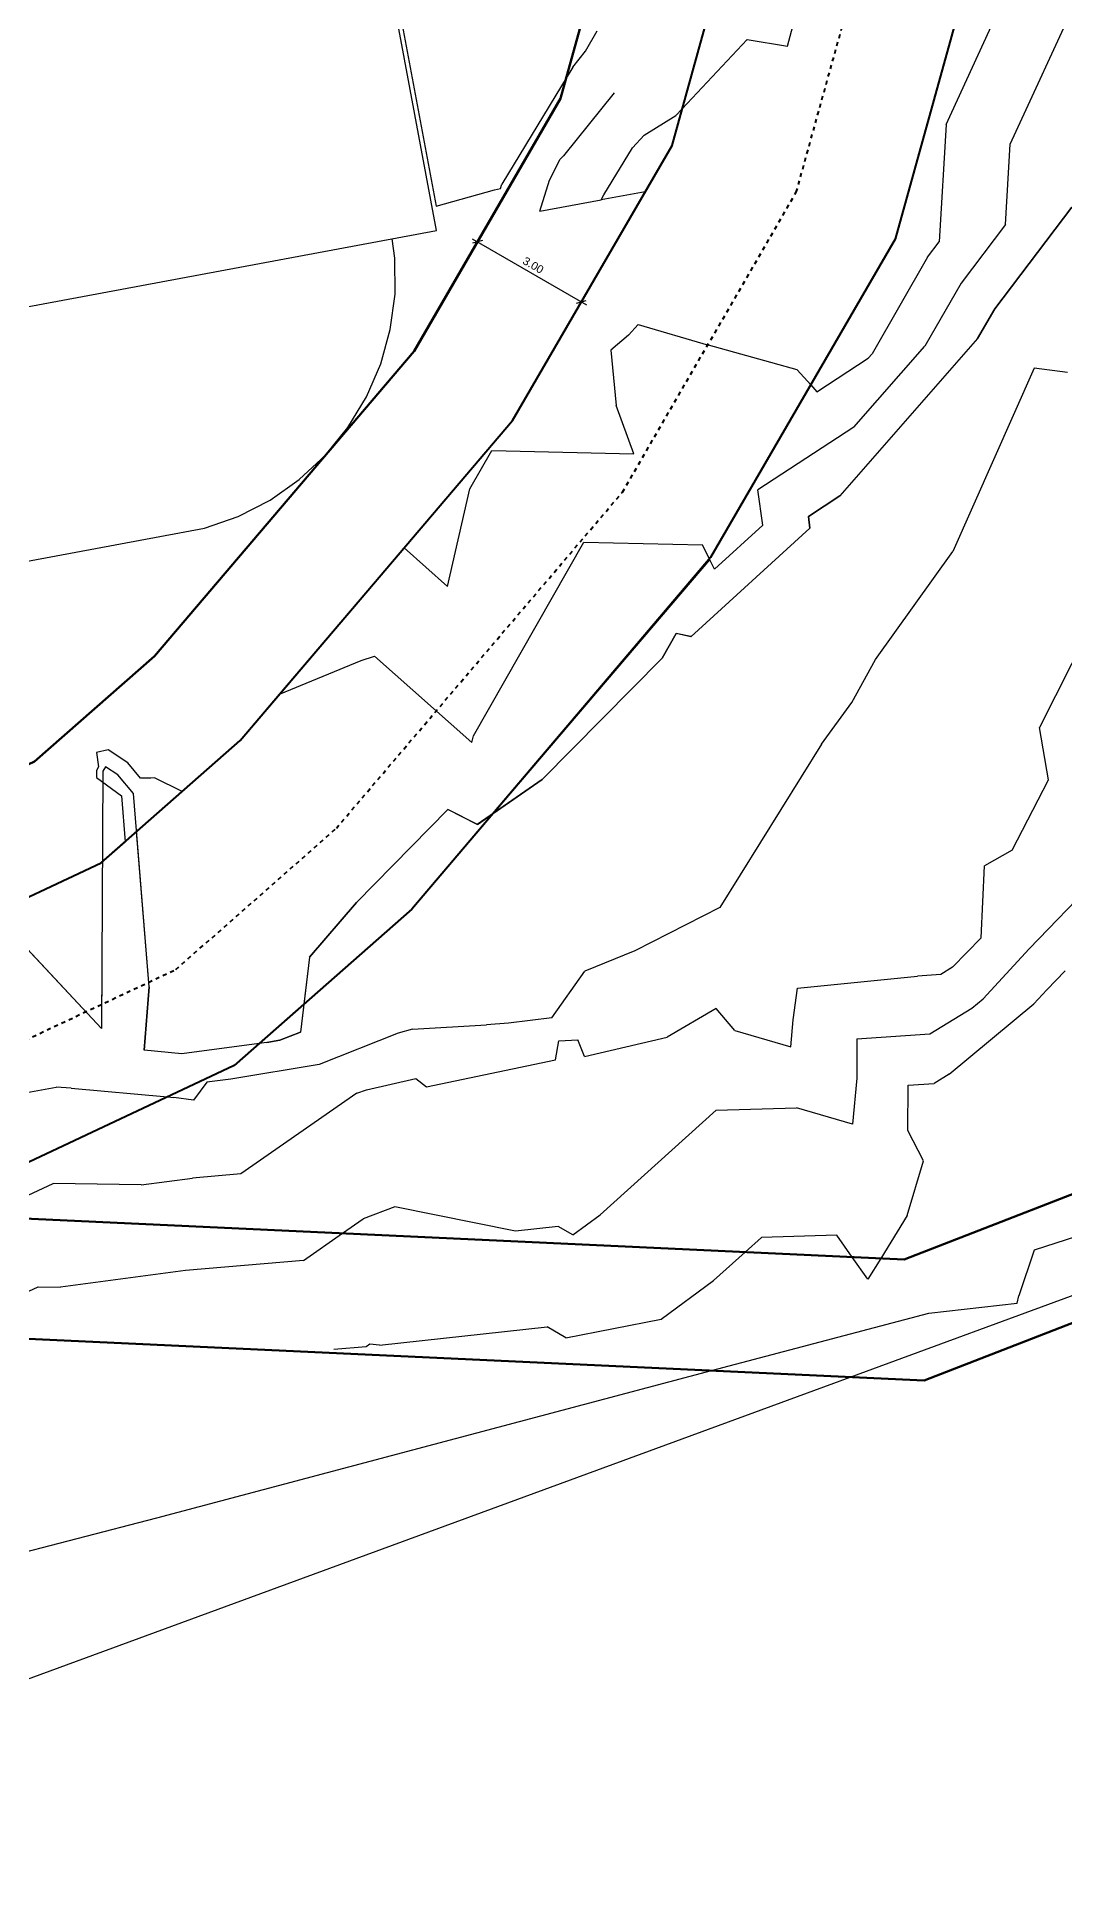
# Model space of a CAD drawing. Header units: metres. Extents: x 319894 to 3389272, y 120 to 6136017.
# Drawn here: x 320605.14 to 320630.81, y 3067798.08 to 3067844.19 of the extents above; entities that cross this region are included whole.
import ezdxf

# ---------------------------------------------------------------- set-up
doc = ezdxf.new("R2010")
doc.units = ezdxf.units.M
doc.header["$MEASUREMENT"] = 0
doc.linetypes.add('DASHDOT', pattern=[1, 0.5, -0.25, 0, -0.25])
doc.layers.get('Defpoints').update_dxf_attribs({"color": 254})
doc.layers.add('a_MUEBLE', color=255, linetype='Continuous', lineweight=5)
doc.layers.add('wall', color=4, linetype='Continuous', lineweight=30)
doc.layers.add('S-DIM', color=7, linetype='Continuous')
doc.styles.get("Standard").update_dxf_attribs({"font": 'arial.ttf'})
doc.dimstyles.get("Standard").update_dxf_attribs({"dimtxt": 0.2, "dimasz": 0.18, "dimexe": 0.2, "dimexo": 0.2, "dimgap": 0.09, "dimtad": 1, "dimzin": 0, "dimdsep": 46, "dimtxsty": 'Standard', "dimblk": 'OBLIQUE', "dimcen": 0.09, "dimdle": 0.15, "dimclrt": 7, "dimadec": 0, "dimazin": 0, "dimtfac": 1, "dimtofl": 0, "dimtmove": 0, "dimatfit": 3, "dimfxl": 0.3, "dimfxlon": 1, "dimtfillclr": 2, "dimtolj": 1, "dimtzin": 0, "dimarcsym": 0})

# ---------------------------------------------------------------- blocks, each defined once
blk = doc.blocks.new('DFGDF')
at = {"color": 252, "true_color": 0x939598}
for p, q in [((320402.267, 3067941.959), (320404.012, 3067948.546)), ((320401.5, 3067947.126), (320399.637, 3067940.399)), ((320404.959, 3067937.136), (320407.333, 3067945.705)), ((320406.231, 3067940.007), (320408.951, 3067945.917)), ((320407.835, 3067939.513), (320409.697, 3067943.56)), ((320392.616, 3067942.627), (320393.486, 3067937.965)), ((320397.224, 3067941.833), (320397.515, 3067942.346)), ((320399.637, 3067940.399), (320401.263, 3067942.126)), ((320401.263, 3067942.126), (320402.267, 3067941.959)), ((320396.901, 3067941.433), (320397.224, 3067941.833)), ((320396.901, 3067941.433), (320395.129, 3067938.512)), ((320397.937, 3067940.794), (320396.669, 3067939.222)), ((320398.69, 3067939.74), (320399.474, 3067940.226)), ((320399.637, 3067940.399), (320399.382, 3067939.479)), ((320399.474, 3067940.226), (320399.637, 3067940.399)), ((320398.398, 3067939.421), (320398.69, 3067939.74)), ((320406.231, 3067940.007), (320406.059, 3067937.071)), ((320397.678, 3067938.244), (320398.398, 3067939.421)), ((320398.713, 3067938.324), (320399.382, 3067939.479)), ((320407.717, 3067937.502), (320407.835, 3067939.513)), ((320396.317, 3067938.616), (320396.59, 3067939.141)), ((320396.59, 3067939.141), (320396.669, 3067939.222)), ((320393.486, 3067937.965), (320394.95, 3067938.371)), ((320394.95, 3067938.371), (320395.096, 3067938.403)), ((320395.096, 3067938.403), (320395.129, 3067938.512)), ((320398.713, 3067938.324), (320395.395, 3067932.601)), ((320396.082, 3067937.834), (320396.317, 3067938.616)), ((320398.713, 3067938.324), (320397.611, 3067938.119)), ((320396.082, 3067937.834), (320397.611, 3067938.119)), ((320397.611, 3067938.119), (320397.678, 3067938.244)), ((320407.449, 3067935.399), (320409.374, 3067937.934)), ((320407.717, 3067937.502), (320406.606, 3067936.041)), ((320404.959, 3067937.136), (320402.848, 3067933.494)), ((320405.764, 3067936.684), (320406.059, 3067937.071)), ((320405.764, 3067936.684), (320404.384, 3067934.273)), ((320406.606, 3067936.041), (320405.702, 3067934.462)), ((320407.02, 3067934.651), (320407.449, 3067935.399)), ((320398.292, 3067934.736), (320397.856, 3067934.359)), ((320398.292, 3067934.736), (320398.538, 3067935.006)), ((320398.538, 3067935.006), (320400.294, 3067934.484)), ((320397.856, 3067934.359), (320397.987, 3067932.977)), ((320402.513, 3067933.868), (320400.294, 3067934.484)), ((320403.928, 3067932.439), (320405.702, 3067934.462)), ((320404.283, 3067934.158), (320404.384, 3067934.273)), ((320402.513, 3067933.868), (320402.848, 3067933.494)), ((320403.003, 3067933.321), (320404.283, 3067934.158)), ((320408.433, 3067933.909), (320406.402, 3067929.331)), ((320409.266, 3067933.8), (320408.433, 3067933.909)), ((320400.321, 3067929.134), (320402.848, 3067933.494)), ((320402.848, 3067933.494), (320403.003, 3067933.321)), ((320398.429, 3067931.77), (320397.987, 3067932.977)), ((320392.688, 3067929.419), (320395.395, 3067932.601)), ((320403.928, 3067932.439), (320401.531, 3067930.872)), ((320394.331, 3067930.897), (320394.877, 3067931.854)), ((320394.877, 3067931.854), (320398.429, 3067931.77)), ((320393.774, 3067928.455), (320394.331, 3067930.897)), ((320401.651, 3067929.984), (320401.531, 3067930.872)), ((320402.79, 3067930.207), (320403.574, 3067930.719)), ((320402.829, 3067929.916), (320402.79, 3067930.207)), ((320394.421, 3067924.718), (320397.182, 3067929.565)), ((320397.182, 3067929.565), (320400.14, 3067929.495)), ((320401.651, 3067929.984), (320400.446, 3067928.885)), ((320389.576, 3067925.761), (320392.688, 3067929.419)), ((320392.688, 3067929.419), (320393.774, 3067928.455)), ((320400.315, 3067929.124), (320394.915, 3067922.777)), ((320400.321, 3067929.134), (320400.14, 3067929.495)), ((320400.321, 3067929.134), (320400.315, 3067929.124)), ((320400.446, 3067928.885), (320400.321, 3067929.134)), ((320404.471, 3067926.626), (320406.402, 3067929.331)), ((320410.168, 3067928.097), (320408.562, 3067924.928)), ((320399.138, 3067926.662), (320399.488, 3067927.276)), ((320399.853, 3067927.2), (320399.488, 3067927.276)), ((320389.576, 3067925.761), (320391.61, 3067926.606)), ((320391.61, 3067926.606), (320391.946, 3067926.716)), ((320391.946, 3067926.716), (320394.383, 3067924.552)), ((320396.135, 3067923.629), (320399.138, 3067926.662)), ((320403.874, 3067925.552), (320404.471, 3067926.626)), ((320388.594, 3067924.607), (320389.576, 3067925.761)), ((320403.116, 3067924.512), (320403.874, 3067925.552)), ((320387.142, 3067923.329), (320388.594, 3067924.607)), ((320394.383, 3067924.552), (320394.421, 3067924.718)), ((320403.116, 3067924.512), (320400.58, 3067920.425)), ((320408.794, 3067923.619), (320408.562, 3067924.928)), ((320385.291, 3067924.367), (320384.998, 3067924.303)), ((320384.998, 3067924.303), (320385.05, 3067923.943)), ((320385.779, 3067924.049), (320385.291, 3067924.367)), ((320386.1, 3067923.665), (320385.779, 3067924.049)), ((320384.998, 3067923.852), (320384.997, 3067923.682)), ((320384.997, 3067923.682), (320385.623, 3067923.224)), ((320385.05, 3067923.943), (320384.998, 3067923.852)), ((320386.36, 3067923.662), (320386.1, 3067923.665)), ((320386.446, 3067923.669), (320386.36, 3067923.662)), ((320387.142, 3067923.329), (320386.446, 3067923.669)), ((320394.915, 3067922.777), (320396.135, 3067923.629)), ((320407.885, 3067921.863), (320408.794, 3067923.619)), ((320385.623, 3067923.224), (320385.717, 3067922.074)), ((320387.142, 3067923.329), (320386.002, 3067922.325)), ((320391.497, 3067920.556), (320393.782, 3067922.877)), ((320394.915, 3067922.777), (320392.883, 3067920.389)), ((320394.518, 3067922.5), (320393.782, 3067922.877)), ((320394.518, 3067922.5), (320394.915, 3067922.777)), ((320385.717, 3067922.074), (320386.002, 3067922.325)), ((320386.317, 3067918.443), (320386.002, 3067922.325)), ((320385.114, 3067921.544), (320385.717, 3067922.074)), ((320407.885, 3067921.863), (320407.192, 3067921.468)), ((320385.114, 3067921.544), (320383.321, 3067920.701)), ((320407.104, 3067919.667), (320407.192, 3067921.468)), ((320409.962, 3067921.114), (320408.31, 3067919.397)), ((320390.183, 3067918.012), (320392.883, 3067920.389)), ((320390.323, 3067919.189), (320391.497, 3067920.556)), ((320400.58, 3067920.425), (320398.45, 3067919.342)), ((320382.431, 3067920.283), (320385.127, 3067917.403)), ((320406.391, 3067918.934), (320407.104, 3067919.667)), ((320385.136, 3067919.092), (320385.127, 3067917.403)), ((320390.323, 3067919.189), (320390.183, 3067918.012)), ((320398.45, 3067919.342), (320397.203, 3067918.839)), ((320408.31, 3067919.397), (320407.155, 3067918.144)), ((320396.38, 3067917.669), (320397.203, 3067918.839)), ((320402.517, 3067918.411), (320405.516, 3067918.713)), ((320406.101, 3067918.755), (320405.516, 3067918.713)), ((320406.391, 3067918.934), (320406.101, 3067918.755)), ((320408.745, 3067918.37), (320409.206, 3067918.848)), ((320386.317, 3067918.443), (320386.193, 3067916.862)), ((320402.411, 3067917.62), (320402.517, 3067918.411)), ((320406.879, 3067917.915), (320407.155, 3067918.144)), ((320408.424, 3067918.021), (320408.745, 3067918.37)), ((320390.183, 3067918.012), (320389.067, 3067917.03)), ((320390.183, 3067918.012), (320390.099, 3067917.313)), ((320396.38, 3067917.669), (320395.296, 3067917.54)), ((320400.482, 3067917.901), (320399.264, 3067917.191)), ((320400.953, 3067917.357), (320400.482, 3067917.901)), ((320402.35, 3067916.943), (320402.411, 3067917.62)), ((320405.827, 3067917.267), (320406.879, 3067917.915)), ((320406.309, 3067916.262), (320408.424, 3067918.021)), ((320389.253, 3067917.055), (320389.584, 3067917.11)), ((320389.584, 3067917.11), (320390.099, 3067917.313)), ((320392.538, 3067917.284), (320390.563, 3067916.505)), ((320392.898, 3067917.387), (320392.538, 3067917.284)), ((320392.898, 3067917.387), (320394.747, 3067917.493)), ((320395.296, 3067917.54), (320394.747, 3067917.493)), ((320396.555, 3067917.093), (320397.028, 3067917.119)), ((320397.193, 3067916.703), (320397.028, 3067917.119)), ((320397.193, 3067916.703), (320399.264, 3067917.191)), ((320400.953, 3067917.357), (320402.35, 3067916.943)), ((320404.003, 3067917.148), (320404, 3067916.165)), ((320404.003, 3067917.148), (320405.827, 3067917.267)), ((320387.133, 3067916.77), (320386.193, 3067916.862)), ((320389.067, 3067917.03), (320387.133, 3067916.77)), ((320389.067, 3067917.03), (320388.438, 3067916.477)), ((320389.253, 3067917.055), (320389.067, 3067917.03)), ((320396.474, 3067916.617), (320396.555, 3067917.093)), ((320388.438, 3067916.477), (320386.775, 3067915.695)), ((320390.563, 3067916.505), (320388.353, 3067916.138)), ((320393.243, 3067915.947), (320396.474, 3067916.617)), ((320406.309, 3067916.262), (320405.933, 3067916.031)), ((320382.108, 3067915.601), (320383.993, 3067915.935)), ((320384.369, 3067915.916), (320383.993, 3067915.935)), ((320384.369, 3067915.916), (320386.775, 3067915.695)), ((320387.759, 3067916.058), (320387.421, 3067915.613)), ((320388.353, 3067916.138), (320387.759, 3067916.058)), ((320391.505, 3067915.783), (320388.605, 3067913.769)), ((320391.505, 3067915.783), (320391.748, 3067915.874)), ((320391.748, 3067915.874), (320392.977, 3067916.152)), ((320392.977, 3067916.152), (320393.243, 3067915.947)), ((320404, 3067916.165), (320403.896, 3067915.009)), ((320405.279, 3067914.85), (320405.282, 3067915.989)), ((320405.282, 3067915.989), (320405.933, 3067916.031)), ((320386.775, 3067915.695), (320380.89, 3067912.93)), ((320386.775, 3067915.695), (320386.936, 3067915.68)), ((320387.421, 3067915.613), (320386.936, 3067915.68)), ((320400.487, 3067915.36), (320397.59, 3067912.748)), ((320400.487, 3067915.36), (320402.497, 3067915.424)), ((320403.896, 3067915.009), (320402.497, 3067915.424)), ((320405.67, 3067914.093), (320405.279, 3067914.85)), ((320405.187, 3067911.629), (320411.491, 3067914.078)), ((320405.26, 3067912.727), (320405.67, 3067914.093)), ((320382.102, 3067912.69), (320383.921, 3067913.525)), ((320386.119, 3067913.494), (320383.921, 3067913.525)), ((320386.119, 3067913.494), (320387.398, 3067913.666)), ((320388.605, 3067913.769), (320387.398, 3067913.666)), ((320382.661, 3067912.681), (320391.147, 3067912.284)), ((320391.147, 3067912.284), (320391.668, 3067912.646)), ((320392.456, 3067912.942), (320391.668, 3067912.646)), ((320395.47, 3067912.34), (320392.456, 3067912.942)), ((320396.9, 3067912.242), (320397.59, 3067912.748)), ((320405.26, 3067912.727), (320404.601, 3067911.656)), ((320390.171, 3067911.607), (320391.147, 3067912.284)), ((320401.214, 3067911.814), (320391.147, 3067912.284)), ((320396.533, 3067912.455), (320395.47, 3067912.34)), ((320396.9, 3067912.242), (320396.533, 3067912.455)), ((320401.617, 3067912.177), (320401.214, 3067911.814)), ((320403.497, 3067912.237), (320401.617, 3067912.177)), ((320403.885, 3067911.689), (320403.497, 3067912.237)), ((320409.748, 3067912.291), (320408.432, 3067911.862)), ((320390.171, 3067911.607), (320387.226, 3067911.355)), ((320401.214, 3067911.814), (320400.423, 3067911.101)), ((320401.214, 3067911.814), (320403.885, 3067911.689)), ((320404.279, 3067911.134), (320403.885, 3067911.689)), ((320403.885, 3067911.689), (320404.601, 3067911.656)), ((320404.601, 3067911.656), (320404.279, 3067911.134)), ((320404.601, 3067911.656), (320405.187, 3067911.629)), ((320408.432, 3067911.862), (320408.047, 3067910.719)), ((320387.226, 3067911.355), (320384.104, 3067910.936)), ((320382.964, 3067910.679), (320383.541, 3067910.944)), ((320383.541, 3067910.944), (320384.104, 3067910.936)), ((320399.11, 3067910.137), (320400.423, 3067911.101)), ((320403.832, 3067908.689), (320409.904, 3067910.92)), ((320408.007, 3067910.536), (320408.047, 3067910.719)), ((320400.368, 3067908.85), (320405.797, 3067910.291)), ((320405.797, 3067910.291), (320408.007, 3067910.536)), ((320392.07, 3067909.49), (320396.259, 3067909.944)), ((320396.726, 3067909.674), (320396.259, 3067909.944)), ((320396.726, 3067909.674), (320399.11, 3067910.137)), ((320382.567, 3067909.682), (320400.368, 3067908.85)), ((320391.737, 3067909.444), (320390.927, 3067909.375)), ((320391.831, 3067909.51), (320391.737, 3067909.444)), ((320392.07, 3067909.49), (320391.831, 3067909.51)), ((320386.508, 3067905.172), (320400.368, 3067908.85)), ((320403.832, 3067908.689), (320400.368, 3067908.85)), ((320369.541, 3067896.088), (320403.832, 3067908.689)), ((320374.788, 3067902.13), (320386.508, 3067905.172))]:
    blk.add_line(p, q, dxfattribs=at)
blk = doc.blocks.new('_Oblique')
at = {"color": 0, "linetype": 'ByBlock', "lineweight": -2}
blk.add_line((-0.5, -0.5), (0.5, 0.5), dxfattribs=at)
blk = doc.blocks.new('*D646')
at = {"layer": 'Defpoints', "color": 0, "transparency": 16777216}
for p in [(320616.147, 3067839.068), (320618.742, 3067837.564), (320618.742, 3067837.564)]:
    blk.add_point(p, dxfattribs=at)
at = {"layer": 'S-DIM', "color": 0, "lineweight": -2, "transparency": 16777216}
for p, q in [((320616.017, 3067839.143), (320618.872, 3067837.489)), ((320616.147, 3067839.068), (320616.046, 3067838.895)), ((320618.742, 3067837.564), (320618.642, 3067837.391))]:
    blk.add_line(p, q, dxfattribs=at)
at = {"layer": 'S-DIM', "color": 0, "lineweight": -2, "transparency": 16777216, "xscale": 0.18, "yscale": 0.18, "zscale": 0.18}
for p, rotation in [((320616.147, 3067839.068), 149.9041219191985), ((320618.742, 3067837.564), 329.9041219191985)]:
    blk.add_blockref('_Oblique', p, dxfattribs=dict(at, rotation=rotation))
at = {"layer": 'S-DIM', "color": 7, "transparency": 16777216, "insert": (320617.541, 3067838.482), "char_height": 0.2, "attachment_point": 5, "rotation": 329.9041}
blk.add_mtext('\\A1;3.00', dxfattribs=at)

msp = doc.modelspace()

# ---------------------------------------------------------------- linework, layer by layer
at = {"color": 1, "lineweight": 50, "elevation": 987.586}
msp.add_lwpolyline([(320636.087, 3067891.119), (320630.767, 3067889.874), (320630.345, 3067884.275), (320622.2, 3067872.041), (320616.323, 3067872.576), (320603.895, 3067879.886), (320585.386, 3067896.378), (320579.536, 3067901.616), (320576.155, 3067900.517), (320563.69, 3067886.073), (320563.979, 3067879.374), (320558.565, 3067872.741), (320560.927, 3067867.626), (320559.898, 3067862.776), (320561.16, 3067846.459), (320565.404, 3067834.326), (320571.354, 3067820.027), (320582.772, 3067814.912), (320586.652, 3067813.655), (320589.535, 3067811.907), (320604.194, 3067811.678), (320627.308, 3067810.598), (320633.939, 3067813.174)], dxfattribs=at)
at = {"color": 3, "lineweight": 50, "elevation": 987.586}
msp.add_lwpolyline([(320633.277, 3067883.266), (320623.707, 3067868.891), (320615.381, 3067869.649), (320602.12, 3067877.449), (320583.387, 3067894.141), (320578.822, 3067898.229), (320577.879, 3067897.923), (320566.739, 3067885.013), (320567.026, 3067878.362), (320562.075, 3067872.296), (320564.069, 3067867.978), (320562.922, 3067862.576), (320564.121, 3067847.08), (320568.207, 3067835.398), (320573.666, 3067822.278), (320583.851, 3067817.716), (320587.909, 3067816.402), (320590.395, 3067814.894), (320604.287, 3067814.677), (320626.814, 3067813.624), (320633.118, 3067816.073)], dxfattribs=at)
at = {"color": 3, "lineweight": 50}
msp.add_lwpolyline([(320573.666, 3067822.278), (320580.525, 3067819.206), (320589.749, 3067821.025), (320592.599, 3067821.306), (320599.272, 3067823.345), (320605.079, 3067826.074), (320608.076, 3067828.712), (320614.562, 3067836.335), (320618.22, 3067842.646), (320620.211, 3067849.832), (320621.418, 3067855.556), (320622.274, 3067859.617), (320622.381, 3067860.124), (320622.515, 3067860.758), (320622.633, 3067861.318), (320622.854, 3067862.6), (320623.163, 3067864.382), (320623.432, 3067865.939), (320624.026, 3067869.37)], dxfattribs=at)
at = {"color": 1, "linetype": 'DASHDOT', "lineweight": 40, "ltscale": 0.2}
msp.add_lwpolyline([(320552.154, 3067845.444), (320555.681, 3067841.87), (320559.139, 3067834.792), (320562.698, 3067825.04), (320569.409, 3067817.432), (320579.83, 3067812.764), (320590.719, 3067814.912), (320593.889, 3067815.225), (320601.589, 3067817.577), (320608.613, 3067820.877), (320612.621, 3067824.406), (320619.769, 3067832.806), (320624.115, 3067840.305), (320626.373, 3067848.458)], dxfattribs=at)
at = {"color": 5, "lineweight": 30}
msp.add_lwpolyline([(320631.001, 3067839.93), (320629.075, 3067837.395), (320628.647, 3067836.647), (320625.201, 3067832.715), (320624.417, 3067832.202), (320624.456, 3067831.912), (320621.48, 3067829.195), (320621.115, 3067829.272), (320620.765, 3067828.658), (320617.762, 3067825.624), (320616.144, 3067824.496), (320615.409, 3067824.873), (320613.123, 3067822.552), (320611.95, 3067821.185), (320611.726, 3067819.309), (320611.211, 3067819.106), (320610.88, 3067819.051), (320608.76, 3067818.766), (320607.82, 3067818.858), (320607.944, 3067820.439), (320607.551, 3067825.274), (320607.159, 3067825.741), (320606.851, 3067825.943), (320606.788, 3067825.832), (320606.753, 3067819.399), (320603.491, 3067822.885)], dxfattribs=at)
at = {"color": 1}
msp.add_lwpolyline([(320585.631, 3067833.848), (320585.741, 3067833.371), (320586.059, 3067832.535), (320586.489, 3067831.751), (320587.022, 3067831.033), (320587.649, 3067830.395), (320588.357, 3067829.849), (320589.134, 3067829.405), (320589.963, 3067829.072), (320590.831, 3067828.856), (320591.72, 3067828.76), (320592.614, 3067828.788), (320609.324, 3067831.904), (320610.168, 3067832.2), (320610.963, 3067832.61), (320611.694, 3067833.124), (320612.348, 3067833.734), (320612.912, 3067834.428), (320613.376, 3067835.193), (320613.73, 3067836.013), (320613.969, 3067836.875), (320614.087, 3067837.762), (320614.083, 3067838.656), (320614.013, 3067839.141)], dxfattribs=at)
at = {"layer": 'a_MUEBLE', "color": 252, "lineweight": 40, "true_color": 0x939598}
for points in [[(320553.91, 3067848.181), (320558.349, 3067843.682), (320562.12, 3067835.966), (320565.525, 3067826.635), (320571.354, 3067820.027), (320580.17, 3067816.078), (320590.188, 3067818.054), (320593.191, 3067818.35), (320600.354, 3067820.539), (320606.741, 3067823.54), (320610.221, 3067826.603), (320617.022, 3067834.596), (320621.009, 3067841.475), (320623.127, 3067849.122)], [(320628.959, 3067847.701), (320626.586, 3067839.132), (320621.972, 3067831.172), (320614.51, 3067822.385), (320610.065, 3067818.472), (320602.517, 3067814.926), (320594.374, 3067812.438), (320585.513, 3067811.563), (320578.022, 3067811.745), (320573.266, 3067812.779), (320565.976, 3067817.05), (320560.276, 3067823.515), (320556.591, 3067833.614), (320553.389, 3067840.166), (320550.615, 3067842.978), (320547.231, 3067844.163), (320542.955, 3067842.585), (320540.462, 3067839.847), (320538.302, 3067846.059)]]:
    msp.add_lwpolyline(points, dxfattribs=at)
at = {"layer": 'wall'}
msp.add_lwpolyline([(320580.316, 3067863.882), (320570.21, 3067861.998), (320575.801, 3067832.015), (320615.123, 3067839.347), (320613.382, 3067848.686), (320584.165, 3067843.238), (320580.316, 3067863.882)], dxfattribs=at)

# ---------------------------------------------------------------- block references
at = {"color": 1}
msp.add_blockref('DFGDF', (221.627, -98.004), dxfattribs=at)

# ---------------------------------------------------------------- dimensions: what is measured, and where the dimension line sits
at = {"layer": 'S-DIM', "color": 1}
dim = msp.add_aligned_dim(p1=(320616.147, 3067839.068), p2=(320618.742, 3067837.564), distance=0, dimstyle='Standard', dxfattribs=at)
dim.commit()
dim.dimension.update_dxf_attribs({"geometry": '*D646', "text_midpoint": (320617.541, 3067838.482)})

doc.saveas('drawing.dxf')
